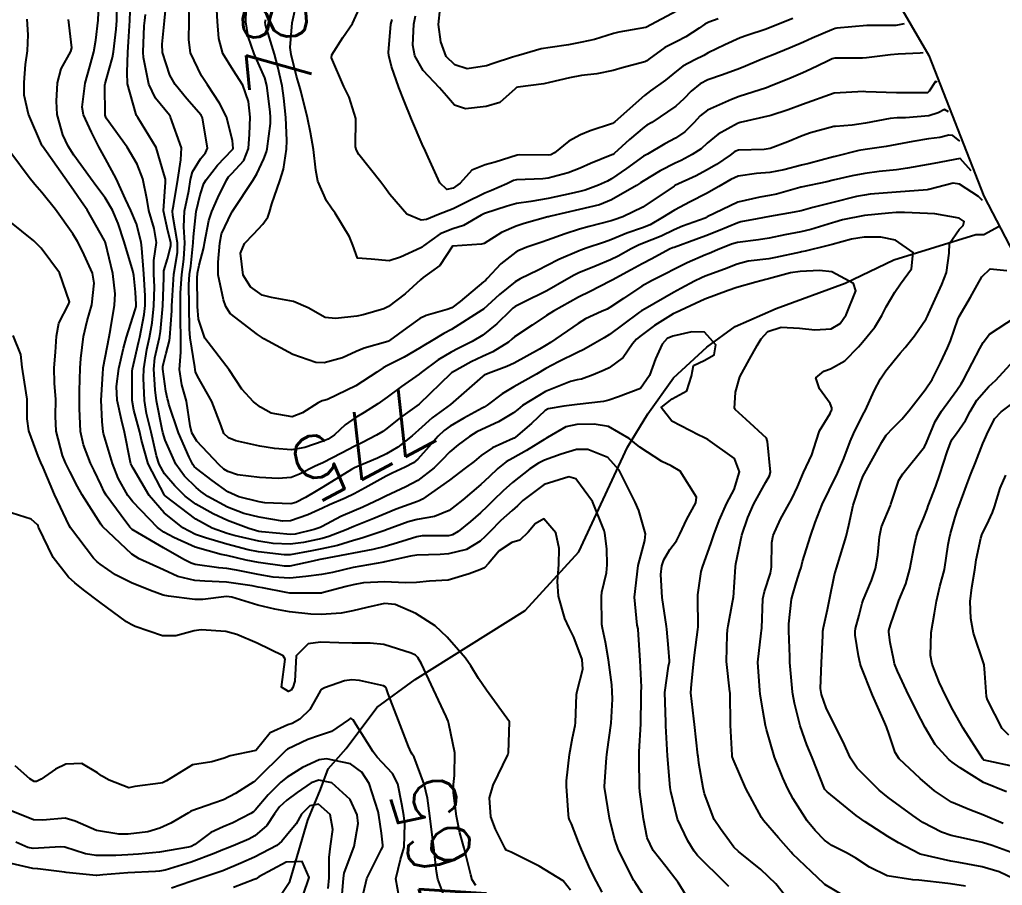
# Model space of a CAD drawing. Header units: metres. Extents: x 318500 to 325275, y 7408834 to 7428799.
# Drawn here: x 322155.6 to 322217.8, y 7422839.9 to 7422894.6 of the extents above; entities that cross this region are included whole.
import ezdxf
from ezdxf.enums import TextEntityAlignment as Align

# ---------------------------------------------------------------- set-up
doc = ezdxf.new("R2010")
doc.units = ezdxf.units.M
doc.header["$MEASUREMENT"] = 0
for name, color, linetype in [('Area', 45, 'Continuous'), ('Cotas', 45, 'Continuous'), ('Curvas de Nivel 1m', 11, 'Continuous'), ('Curvas de Nivel 5m', 15, 'Continuous'), ('Hidrografia', 140, 'Continuous'), ('Vias Primárias', 230, 'Continuous')]:
    doc.layers.add(name, color=color, linetype=linetype)
doc.styles.add('Style-STANDARD', font='STANDARD.shx')

msp = doc.modelspace()

# ---------------------------------------------------------------- linework, layer by layer
at = {"layer": 'Area'}
msp.add_lwpolyline([(322209.774, 7422898.112), (322213.122, 7422892.335), (322216.594, 7422883.443), (322219.01, 7422878.793)], dxfattribs=at)
at = {"layer": 'Curvas de Nivel 1m', "flags": 128}
for points, elevation in [([(322216.52, 7422883.18), (322216.263, 7422883.431), (322215.065, 7422884.215), (322214.658, 7422884.265), (322213.124, 7422883.879), (322213.06, 7422883.868), (322213.042, 7422883.862), (322211.058, 7422883.697), (322209.414, 7422883.569), (322209.056, 7422883.523), (322208.542, 7422883.425), (322207.051, 7422883.063), (322205.796, 7422882.728), (322205.045, 7422882.528), (322204.604, 7422882.435), (322203.041, 7422882.158), (322202.273, 7422882.022), (322201.242, 7422881.832), (322201.036, 7422881.77), (322199.823, 7422881.264), (322199.023, 7422880.946), (322198.383, 7422880.713), (322197.012, 7422880.219), (322196.921, 7422880.182), (322196.736, 7422880.094), (322195.609, 7422879.503), (322194.996, 7422879.177), (322194.314, 7422878.806), (322193.093, 7422878.148), (322192.979, 7422878.089), (322191.708, 7422877.427), (322190.969, 7422877.06), (322189.396, 7422876.193), (322188.956, 7422875.915), (322188.041, 7422875.308), (322186.935, 7422874.555), (322186.757, 7422874.407), (322186.54, 7422874.234), (322185.557, 7422873.608), (322184.916, 7422873.317), (322184.188, 7422872.984), (322182.954, 7422872.279), (322182.9, 7422872.241), (322180.9, 7422870.31), (322179.721, 7422869.468), (322178.857, 7422868.773), (322178.607, 7422868.58), (322178.209, 7422868.34), (322177.314, 7422867.882), (322176.839, 7422867.651), (322175.992, 7422867.213), (322174.823, 7422866.609), (322174.672, 7422866.542), (322174.326, 7422866.395), (322173.331, 7422865.888), (322172.813, 7422865.673), (322171.991, 7422865.602), (322170.812, 7422865.67), (322169.426, 7422865.842), (322168.816, 7422866.054), (322168.565, 7422866.211), (322168.263, 7422866.468), (322166.842, 7422867.978), (322166.54, 7422868.495), (322166.419, 7422868.934), (322166.195, 7422870.5), (322165.909, 7422871.524), (322165.762, 7422872.507), (322165.827, 7422873.596), (322165.827, 7422874.507), (322165.819, 7422875.635), (322165.822, 7422876.507), (322165.813, 7422877.352), (322165.891, 7422878.506), (322166.034, 7422879.465), (322166.098, 7422880.504), (322166.022, 7422881.508), (322166.064, 7422882.505), (322166.342, 7422883.79), (322166.458, 7422884.499), (322166.577, 7422884.988), (322167.08, 7422885.812), (322167.392, 7422886.181), (322167.517, 7422886.486), (322167.207, 7422888.401), (322167.175, 7422888.489), (322167.121, 7422888.574), (322166.227, 7422889.6), (322165.479, 7422890.515), (322165.149, 7422891.108), (322164.688, 7422892.527), (322164.649, 7422893.057), (322164.803, 7422894.526), (322164.981, 7422896.287)], 776), ([(322204.461, 7422838.72), (322203.447, 7422840), (322202.493, 7422840.905), (322201.078, 7422842.031), (322200.792, 7422842.315), (322200.517, 7422842.698), (322199.945, 7422843.47), (322199.545, 7422844.055), (322198.936, 7422845.682), (322198.845, 7422846.066), (322198.583, 7422847.613), (322198.534, 7422848.071), (322198.525, 7422848.136), (322198.309, 7422850.073), (322198.259, 7422850.43), (322198.084, 7422852.076), (322198.111, 7422852.609), (322198.266, 7422854.074), (322198.303, 7422854.445), (322198.523, 7422856.072), (322198.534, 7422856.23), (322198.518, 7422858.072), (322198.525, 7422858.269), (322198.737, 7422859.729), (322198.833, 7422860.069), (322199.336, 7422861.487), (322199.53, 7422862.059), (322199.872, 7422862.966), (322200.348, 7422864.047), (322200.809, 7422864.909), (322201.161, 7422866.035), (322200.833, 7422866.874), (322199.146, 7422868.066), (322198.852, 7422868.22), (322198.585, 7422868.341), (322196.867, 7422869.239), (322196.208, 7422870.1), (322196.886, 7422870.644), (322197.824, 7422871.147), (322198.122, 7422872.078), (322198.244, 7422872.742), (322198.915, 7422873.067), (322199.546, 7422873.435), (322199.661, 7422874.059), (322198.942, 7422874.86), (322198.147, 7422874.873), (322196.938, 7422874.609), (322196.582, 7422874.449), (322196.254, 7422874.1), (322195.844, 7422873.178), (322195.452, 7422872.112), (322194.892, 7422871.296), (322193.511, 7422870.765), (322192.884, 7422870.561), (322192.561, 7422870.476), (322190.881, 7422870.285), (322190.039, 7422870.183), (322189.06, 7422870.015), (322188.876, 7422869.918), (322187.997, 7422869.079), (322186.996, 7422868.228), (322186.911, 7422868.167), (322186.849, 7422868.139), (322185.528, 7422867.555), (322184.832, 7422867.069), (322184.387, 7422866.696), (322183.815, 7422866.265), (322182.812, 7422865.513), (322181.122, 7422864.305), (322180.91, 7422864.197), (322180.798, 7422864.156), (322179.449, 7422863.665), (322178.786, 7422863.395), (322178.042, 7422863.08), (322176.773, 7422862.588), (322176.616, 7422862.518), (322176.295, 7422862.365), (322175.203, 7422861.936), (322174.762, 7422861.816), (322173.587, 7422861.568), (322172.756, 7422861.464), (322171.675, 7422861.507), (322170.758, 7422861.651), (322169.204, 7422862.015), (322168.765, 7422862.142), (322167.817, 7422862.474), (322166.778, 7422863.044), (322164.841, 7422864.519), (322164.819, 7422864.539), (322164.8, 7422864.565), (322163.769, 7422866.531), (322163.344, 7422868.033), (322163.241, 7422868.536), (322162.871, 7422869.927), (322162.76, 7422870.542), (322162.752, 7422872.396), (322162.776, 7422872.542), (322162.908, 7422873.084), (322163.182, 7422874.282), (322163.235, 7422874.537), (322163.512, 7422875.974), (322163.575, 7422876.534), (322163.587, 7422877.155), (322163.499, 7422878.542), (322163.374, 7422880.175), (322163.338, 7422880.545), (322163.027, 7422881.704), (322162.675, 7422882.554), (322162.338, 7422883.266), (322161.74, 7422884.563), (322161.079, 7422885.818), (322160.658, 7422886.576), (322160.182, 7422887.505), (322159.689, 7422888.591), (322159.601, 7422889.069), (322159.795, 7422890.59), (322160.089, 7422891.653), (322160.336, 7422892.583), (322160.455, 7422893.307), (322160.622, 7422894.579), (322160.681, 7422896.045)], 772), ([(322208.463, 7422838.822), (322206.551, 7422839.959), (322206.481, 7422840.018), (322205.707, 7422840.756), (322204.509, 7422841.902), (322204.424, 7422841.991), (322203.614, 7422842.904), (322202.66, 7422844.009), (322202.533, 7422844.189), (322201.544, 7422846.025), (322200.759, 7422847.866), (322200.696, 7422848.038), (322200.68, 7422848.128), (322200.606, 7422849.64), (322200.59, 7422850.021), (322200.586, 7422850.04), (322200.585, 7422850.066), (322200.561, 7422852.041), (322200.548, 7422852.135), (322200.332, 7422854.045), (322200.368, 7422855.726), (322200.4, 7422856.044), (322200.433, 7422856.304), (322200.716, 7422857.797), (322200.755, 7422858.004), (322200.76, 7422858.039), (322200.769, 7422858.087), (322200.903, 7422860.038), (322200.926, 7422860.22), (322201.302, 7422862.032), (322201.674, 7422863.139), (322202.059, 7422864.021), (322202.814, 7422865.387), (322203.054, 7422865.771), (322203.116, 7422866.007), (322202.919, 7422867.94), (322202.909, 7422868.009), (322202.852, 7422868.166), (322201.569, 7422869.33), (322200.879, 7422869.973), (322200.841, 7422870.041), (322200.89, 7422871.073), (322201.167, 7422872.036), (322201.786, 7422873.158), (322202.259, 7422874.02), (322202.512, 7422874.441), (322202.943, 7422874.909), (322203.777, 7422875.173), (322204.947, 7422875.102), (322205.916, 7422875.004), (322206.947, 7422875.066), (322207.506, 7422875.397), (322207.894, 7422875.946), (322208.511, 7422877.472), (322208.352, 7422877.939), (322206.991, 7422878.666), (322206.214, 7422878.75), (322204.991, 7422878.696), (322204.381, 7422878.604), (322202.983, 7422878.219), (322202.818, 7422878.177), (322202.187, 7422878.022), (322200.976, 7422877.678), (322200.428, 7422877.502), (322198.969, 7422876.94), (322198.367, 7422876.675), (322197.099, 7422876.089), (322197.002, 7422876.047), (322196.959, 7422876.023), (322195.776, 7422875.279), (322194.938, 7422874.646), (322194.647, 7422874.411), (322194.396, 7422874.128), (322193.794, 7422873.259), (322192.907, 7422872.604), (322192.601, 7422872.456), (322191.897, 7422872.16), (322191.167, 7422871.897), (322190.897, 7422871.839), (322190.467, 7422871.748), (322188.889, 7422871.118), (322187.438, 7422870.222), (322187.129, 7422869.973), (322186.873, 7422869.761), (322185.918, 7422869.186), (322184.857, 7422868.707), (322184.551, 7422868.558), (322184.078, 7422868.262), (322183.371, 7422867.743), (322182.835, 7422867.299), (322182.335, 7422866.78), (322181.853, 7422866.294), (322180.812, 7422865.488), (322180.051, 7422865.075), (322178.802, 7422864.5), (322178.465, 7422864.335), (322177.349, 7422863.795), (322176.788, 7422863.567), (322175.948, 7422863.207), (322174.773, 7422862.573), (322174.646, 7422862.508), (322174.26, 7422862.388), (322173.068, 7422862.103), (322172.765, 7422862.078), (322170.966, 7422862.238), (322170.767, 7422862.272), (322170.131, 7422862.446), (322168.777, 7422862.955), (322167.875, 7422863.383), (322166.793, 7422863.99), (322166.117, 7422864.5), (322165.45, 7422865.154), (322164.814, 7422865.908), (322164.459, 7422866.524), (322164.299, 7422867.054), (322163.969, 7422868.529), (322163.671, 7422869.729), (322163.544, 7422870.533), (322163.48, 7422871.948), (322163.502, 7422872.534), (322163.691, 7422873.76), (322163.859, 7422874.531), (322164.024, 7422875.449), (322164.137, 7422876.528), (322164.17, 7422877.726), (322164.128, 7422878.533), (322164.139, 7422879.386), (322164.293, 7422880.531), (322164.144, 7422881.412), (322163.809, 7422882.538), (322163.712, 7422883.206), (322163.444, 7422884.544), (322163.074, 7422885.478), (322162.453, 7422886.556), (322161.117, 7422888.382), (322161.053, 7422888.571), (322161.043, 7422890.476), (322161.052, 7422890.571), (322161.072, 7422890.64), (322161.144, 7422890.858), (322161.524, 7422892.207), (322161.584, 7422892.566), (322161.752, 7422894.004), (322161.788, 7422894.564), (322161.792, 7422895.986)], 773), ([(322215.8, 7422885.05), (322215.101, 7422885.828), (322213.438, 7422885.521), (322213.084, 7422885.45), (322211.762, 7422885.218), (322211.078, 7422885.126), (322209.99, 7422885.007), (322209.074, 7422884.891), (322208.271, 7422884.743), (322207.067, 7422884.454), (322206.669, 7422884.362), (322205.06, 7422884.016), (322205.038, 7422884.013), (322204.968, 7422883.991), (322203.481, 7422883.58), (322203.055, 7422883.488), (322202.432, 7422883.397), (322201.05, 7422883.065), (322199.116, 7422882.144), (322199.04, 7422882.1), (322199.02, 7422882.09), (322198.973, 7422882.071), (322197.558, 7422881.558), (322197.029, 7422881.334), (322196.19, 7422880.935), (322195.015, 7422880.459), (322194.771, 7422880.366), (322194.311, 7422880.13), (322193.489, 7422879.656), (322192.999, 7422879.42), (322192.093, 7422879.06), (322190.986, 7422878.602), (322190.701, 7422878.457), (322190.226, 7422878.181), (322188.973, 7422877.469), (322187.469, 7422876.726), (322186.962, 7422876.479), (322186.817, 7422876.376), (322186.666, 7422876.233), (322185.809, 7422875.38), (322184.936, 7422874.676), (322184.244, 7422874.26), (322183.373, 7422873.824), (322182.92, 7422873.593), (322182.098, 7422873.106), (322181.023, 7422872.308), (322180.899, 7422872.212), (322179.782, 7422871.43), (322178.884, 7422870.75), (322178.296, 7422870.339), (322177.435, 7422869.788), (322176.866, 7422869.437), (322176.235, 7422868.994), (322175.554, 7422868.379), (322175.14, 7422868.092), (322174.844, 7422867.963), (322173.67, 7422867.569), (322172.835, 7422867.42), (322171.763, 7422867.499), (322170.838, 7422867.665), (322169.304, 7422867.994), (322168.846, 7422868.175), (322168.557, 7422868.464), (322168.379, 7422868.945), (322167.788, 7422870.481), (322166.896, 7422872.088), (322166.765, 7422872.358), (322166.743, 7422872.492), (322166.726, 7422872.669), (322166.43, 7422874.497), (322166.393, 7422875.043), (322166.362, 7422876.499), (322166.349, 7422877.874), (322166.386, 7422878.499), (322166.461, 7422879.024), (322166.617, 7422880.496), (322166.631, 7422880.88), (322166.803, 7422882.494), (322167.051, 7422883.546), (322167.3, 7422884.245), (322167.433, 7422884.486), (322168.15, 7422885.403), (322169.089, 7422886.376), (322169.131, 7422886.427), (322169.145, 7422886.469), (322169.098, 7422886.97), (322168.714, 7422888.474), (322168.282, 7422889.325), (322167.518, 7422890.486), (322167.148, 7422891.055), (322166.452, 7422892.501), (322166.348, 7422893.337), (322166.359, 7422894.503), (322166.35, 7422895.641)], 777), ([(322215.08, 7422886.92), (322214.632, 7422887.289), (322214.387, 7422887.302), (322213.817, 7422887.161), (322213.108, 7422887.067), (322212.099, 7422886.901), (322211.102, 7422886.716), (322210.427, 7422886.59), (322209.097, 7422886.406), (322208.697, 7422886.335), (322207.198, 7422885.958), (322207.113, 7422885.936), (322207.09, 7422885.932), (322205.542, 7422885.525), (322205.081, 7422885.408), (322203.954, 7422885.124), (322203.074, 7422884.948), (322202.22, 7422884.876), (322201.07, 7422884.714), (322200.604, 7422884.509), (322199.854, 7422884.058), (322199.055, 7422883.617), (322198.029, 7422883.101), (322197.045, 7422882.577), (322196.292, 7422882.101), (322195.502, 7422881.644), (322195.03, 7422881.456), (322194.037, 7422881.122), (322193.018, 7422880.695), (322192.624, 7422880.546), (322191.46, 7422880.165), (322191.127, 7422880.05), (322191.008, 7422880.004), (322189.74, 7422879.448), (322188.993, 7422879.062), (322188.426, 7422878.771), (322187.279, 7422878.226), (322186.978, 7422878.043), (322185.971, 7422877.239), (322184.961, 7422876.322), (322184.871, 7422876.251), (322182.941, 7422875.031), (322182.459, 7422874.765), (322181.653, 7422874.299), (322181.205, 7422874.026), (322180.923, 7422873.85), (322179.954, 7422873.28), (322178.906, 7422872.756), (322178.625, 7422872.613), (322178.219, 7422872.34), (322176.891, 7422871.477), (322175.1, 7422870.605), (322174.882, 7422870.541), (322174.761, 7422870.512), (322174.52, 7422870.394), (322173.52, 7422869.754), (322172.867, 7422869.51), (322171.553, 7422869.746), (322170.875, 7422870.111), (322170.439, 7422870.447), (322169.697, 7422871.267), (322168.9, 7422872.47), (322167.364, 7422874.486), (322166.948, 7422875.679), (322166.896, 7422876.491), (322166.877, 7422878.389), (322166.881, 7422878.491), (322166.894, 7422878.578), (322166.989, 7422879.088), (322167.281, 7422880.212), (322167.331, 7422880.487), (322167.602, 7422881.914), (322167.796, 7422882.482), (322168.185, 7422883.342), (322168.715, 7422884.473), (322168.856, 7422884.679), (322169.066, 7422884.887), (322169.83, 7422885.707), (322170.115, 7422886.455), (322170.186, 7422887.372), (322170.219, 7422888.454), (322170.119, 7422889.444), (322169.751, 7422890.461), (322169.154, 7422891.418), (322168.502, 7422892.477), (322168.249, 7422893.414), (322168.148, 7422894.481), (322168.092, 7422895.6)], 778), ([(322212.76, 7422892.52), (322212.575, 7422892.494), (322211.178, 7422892.418), (322210.703, 7422892.389), (322209.174, 7422892.194), (322208.933, 7422892.174), (322207.173, 7422892.167), (322207.006, 7422892.129), (322206.667, 7422891.968), (322205.671, 7422891.474), (322205.159, 7422891.241), (322204.279, 7422890.873), (322203.146, 7422890.415), (322202.853, 7422890.306), (322201.99, 7422890.027), (322201.137, 7422889.742), (322200.647, 7422889.559), (322199.128, 7422888.892), (322198.664, 7422888.535), (322198.258, 7422888.079), (322197.688, 7422887.508), (322197.105, 7422887.121), (322196.434, 7422886.766), (322195.329, 7422886.116), (322195.177, 7422886.031), (322195.088, 7422885.975), (322194.017, 7422885.195), (322193.066, 7422884.552), (322192.806, 7422884.41), (322192.232, 7422884.158), (322191.386, 7422883.838), (322191.056, 7422883.747), (322190.501, 7422883.625), (322189.051, 7422883.312), (322187.954, 7422883.121), (322187.047, 7422882.979), (322186.458, 7422882.824), (322185.041, 7422882.363), (322184.818, 7422882.253), (322183.71, 7422881.589), (322183.026, 7422881.379), (322182.234, 7422881.079), (322181.169, 7422880.308), (322181.088, 7422880.23), (322181.008, 7422880.182), (322179.73, 7422879.592), (322178.996, 7422879.366), (322177.865, 7422879.479), (322176.998, 7422879.537), (322176.717, 7422880.364), (322176.495, 7422880.891), (322175.593, 7422882.382), (322175.361, 7422882.703), (322175.048, 7422883.156), (322174.492, 7422884.396), (322174.366, 7422885.102), (322174.218, 7422886.399), (322174.039, 7422887.468), (322173.854, 7422888.403), (322173.431, 7422890.113), (322173.338, 7422890.408), (322173.149, 7422891.026), (322172.808, 7422892.415), (322172.745, 7422892.848), (322172.865, 7422894.415), (322173.215, 7422895.943)], 781), ([(322215.444, 7422839.84), (322214.482, 7422840.005), (322214.316, 7422840.019), (322212.485, 7422840.219), (322212.113, 7422840.258), (322210.489, 7422840.506), (322209.373, 7422841.045), (322208.505, 7422841.629), (322207.949, 7422841.938), (322206.983, 7422842.422), (322206.518, 7422842.761), (322205.929, 7422843.374), (322205.438, 7422843.976), (322204.551, 7422845.366), (322204.216, 7422845.993), (322203.881, 7422846.687), (322203.361, 7422848.002), (322202.862, 7422849.753), (322202.804, 7422850.008), (322202.625, 7422850.981), (322202.466, 7422852.013), (322202.436, 7422852.22), (322202.32, 7422854.015), (322202.514, 7422855.839), (322202.54, 7422856.012), (322202.553, 7422856.151), (322202.636, 7422858.011), (322202.727, 7422858.47), (322203.113, 7422859.638), (322203.174, 7422860.006), (322203.195, 7422861.576), (322203.274, 7422862.005), (322203.739, 7422863.048), (322204.273, 7422863.995), (322204.464, 7422864.333), (322204.811, 7422865.08), (322205.201, 7422865.984), (322205.715, 7422867.099), (322206.008, 7422867.973), (322206.198, 7422868.632), (322206.876, 7422869.726), (322206.955, 7422869.883), (322206.981, 7422869.958), (322206.998, 7422870.075), (322206.884, 7422870.348), (322206.207, 7422871.285), (322205.984, 7422871.974), (322206.486, 7422872.387), (322206.909, 7422872.537), (322207.808, 7422873.056), (322208.669, 7422873.934), (322208.793, 7422874.071), (322208.934, 7422874.224), (322209.704, 7422875.168), (322210.157, 7422875.918), (322210.423, 7422876.457), (322210.975, 7422877.394), (322211.326, 7422877.905), (322212.024, 7422878.865), (322212.13, 7422879.893), (322211.022, 7422880.682), (322210.081, 7422880.863), (322209.024, 7422880.87), (322208.222, 7422880.742), (322207.017, 7422880.404), (322206.668, 7422880.312), (322205.292, 7422879.986), (322205.064, 7422879.934), (322205.009, 7422879.924), (322203.428, 7422879.581), (322203.002, 7422879.503), (322201.692, 7422879.337), (322200.997, 7422879.163), (322200.195, 7422878.849), (322198.985, 7422878.399), (322198.753, 7422878.302), (322198.315, 7422878.077), (322197.436, 7422877.625), (322196.973, 7422877.373), (322195.187, 7422876.342), (322194.961, 7422876.206), (322194.831, 7422876.122), (322193.755, 7422875.331), (322192.938, 7422874.71), (322192.597, 7422874.492), (322192, 7422874.159), (322191.318, 7422873.772), (322190.921, 7422873.577), (322189.716, 7422872.991), (322188.905, 7422872.554), (322188.311, 7422872.209), (322186.892, 7422871.407), (322186.155, 7422870.969), (322185.191, 7422870.247), (322185.006, 7422870.121), (322184.877, 7422870.051), (322183.718, 7422869.416), (322182.86, 7422868.917), (322182.49, 7422868.651), (322182.113, 7422868.291), (322181.519, 7422867.621), (322180.828, 7422866.84), (322180.542, 7422866.595), (322180.026, 7422866.318), (322179.189, 7422865.953), (322178.814, 7422865.763), (322177.48, 7422865.023), (322176.803, 7422864.65), (322176.216, 7422864.369), (322175.237, 7422863.94), (322174.79, 7422863.734), (322173.871, 7422863.307), (322172.778, 7422862.943), (322172.273, 7422862.922), (322170.781, 7422863.169), (322169.829, 7422863.405), (322168.79, 7422863.805), (322167.535, 7422864.479), (322167.101, 7422864.784), (322166.805, 7422865.038), (322166.076, 7422865.764), (322165.517, 7422866.51), (322164.843, 7422868.038), (322164.708, 7422868.521), (322164.663, 7422868.712), (322164.292, 7422870.526), (322164.206, 7422871.208), (322164.131, 7422872.528), (322164.201, 7422873.236), (322164.482, 7422874.524), (322164.551, 7422874.909), (322164.693, 7422876.523), (322164.763, 7422878.308), (322164.753, 7422878.523), (322164.766, 7422878.741), (322164.995, 7422879.497), (322165.21, 7422880.314), (322165.213, 7422880.517), (322165.021, 7422881.263), (322164.738, 7422882.525), (322164.868, 7422884.333), (322164.86, 7422884.523), (322164.783, 7422884.806), (322164.268, 7422886.532), (322163.118, 7422888.419), (322163.04, 7422888.551), (322162.991, 7422888.682), (322162.47, 7422890.557), (322162.435, 7422891.273), (322162.489, 7422892.557), (322162.526, 7422893.211), (322162.605, 7422894.556), (322162.626, 7422895.136)], 774), ([(322214.36, 7422888.79), (322214.108, 7422888.934), (322213.699, 7422888.724), (322213.127, 7422888.536), (322211.636, 7422888.413), (322211.125, 7422888.397), (322210.676, 7422888.363), (322209.121, 7422888.057), (322208.267, 7422887.943), (322207.218, 7422887.859), (322207.118, 7422887.846), (322205.649, 7422887.445), (322205.109, 7422887.255), (322204.215, 7422886.888), (322203.097, 7422886.47), (322202.705, 7422886.406), (322201.095, 7422886.355), (322200.864, 7422886.273), (322200.559, 7422886.048), (322199.69, 7422885.451), (322199.075, 7422885.087), (322198.403, 7422884.744), (322197.06, 7422884.119), (322197.041, 7422884.109), (322197.013, 7422884.091), (322195.046, 7422882.768), (322193.779, 7422882.139), (322193.232, 7422881.952), (322193.036, 7422881.896), (322191.656, 7422881.539), (322191.028, 7422881.365), (322190.132, 7422881.075), (322189.017, 7422880.676), (322188.667, 7422880.554), (322187.706, 7422880.22), (322187.21, 7422880.024), (322187.005, 7422879.918), (322186.058, 7422879.176), (322185.203, 7422878.248), (322185.094, 7422878.134), (322184.978, 7422878.036), (322183.486, 7422876.793), (322182.961, 7422876.393), (322182.663, 7422876.284), (322181.349, 7422875.909), (322180.951, 7422875.725), (322180.118, 7422875.142), (322179.029, 7422874.329), (322178.969, 7422874.29), (322178.929, 7422874.275), (322177.429, 7422873.846), (322176.919, 7422873.627), (322176.053, 7422873.233), (322174.908, 7422872.92), (322174.368, 7422872.936), (322172.915, 7422873.437), (322171.075, 7422874.438), (322170.931, 7422874.534), (322170.673, 7422874.705), (322168.953, 7422876.028), (322168.672, 7422876.473), (322168.527, 7422876.912), (322168.192, 7422878.478), (322168.193, 7422879.277), (322168.292, 7422880.477), (322168.417, 7422881.078), (322169.039, 7422882.402), (322169.066, 7422882.443), (322169.086, 7422882.469), (322169.145, 7422882.572), (322170.379, 7422884.45), (322170.64, 7422884.873), (322171.081, 7422885.808), (322171.261, 7422886.264), (322171.302, 7422886.437), (322171.506, 7422888.042), (322171.506, 7422888.434), (322171.474, 7422888.785), (322171.28, 7422890.438), (322171.147, 7422890.936), (322170.469, 7422892.451), (322170.093, 7422893.55), (322169.94, 7422894.459), (322169.969, 7422895.22)], 779), ([(322211.57, 7422894.35), (322211.036, 7422894.247), (322210.879, 7422894.237), (322209.203, 7422894.238), (322207.308, 7422894.065), (322207.201, 7422894.04), (322206.993, 7422893.963), (322205.744, 7422893.429), (322205.188, 7422893.183), (322204.358, 7422892.823), (322203.175, 7422892.344), (322202.938, 7422892.249), (322202.383, 7422892.022), (322201.53, 7422891.669), (322201.162, 7422891.526), (322200.085, 7422891.128), (322199.151, 7422890.811), (322198.662, 7422890.561), (322198.096, 7422890.08), (322197.625, 7422889.595), (322197.13, 7422889.136), (322195.617, 7422888.113), (322195.296, 7422887.939), (322195.116, 7422887.823), (322194.197, 7422887.04), (322193.223, 7422886.148), (322193.151, 7422886.087), (322193.089, 7422886.055), (322191.736, 7422885.507), (322191.076, 7422885.223), (322190.327, 7422884.926), (322189.066, 7422884.583), (322188.728, 7422884.542), (322187.064, 7422884.485), (322186.86, 7422884.435), (322186.448, 7422884.236), (322185.484, 7422883.817), (322185.054, 7422883.634), (322183.801, 7422883.022), (322183.044, 7422882.659), (322182.127, 7422882.294), (322181.362, 7422881.979), (322181.034, 7422881.927), (322180.131, 7422882.319), (322179.052, 7422883.557), (322178.732, 7422884.01), (322178.471, 7422884.339), (322177.086, 7422886.084), (322176.931, 7422886.362), (322176.888, 7422886.568), (322176.899, 7422888.363), (322176.48, 7422889.716), (322176.133, 7422890.375), (322175.357, 7422892.197), (322175.378, 7422892.387), (322176.085, 7422893.478), (322176.686, 7422894.368), (322177.212, 7422895.522)], 782), ([(322200.477, 7422839.828), (322200.273, 7422840.043), (322198.506, 7422841.791), (322198.279, 7422842.072), (322197.875, 7422842.717), (322197.222, 7422844.083), (322196.807, 7422845.837), (322196.776, 7422846.088), (322196.59, 7422848.09), (322196.498, 7422849.981), (322196.498, 7422850.092), (322196.493, 7422850.21), (322196.429, 7422852.093), (322196.657, 7422853.745), (322196.727, 7422854.022), (322196.732, 7422854.089), (322196.672, 7422854.888), (322196.555, 7422856.092), (322196.53, 7422856.255), (322196.261, 7422858.097), (322196.177, 7422859.541), (322196.241, 7422860.097), (322196.364, 7422860.477), (322196.755, 7422861.121), (322197.176, 7422861.674), (322197.385, 7422862.084), (322197.82, 7422863.044), (322198.385, 7422864.074), (322198.435, 7422864.442), (322197.391, 7422866.084), (322196.825, 7422866.41), (322196.244, 7422866.683), (322194.842, 7422867.598), (322194.184, 7422868.13), (322192.861, 7422868.892), (322191.973, 7422869.05), (322190.863, 7422869.024), (322190.17, 7422868.87), (322189.02, 7422868.197), (322188.916, 7422868.133), (322188.848, 7422868.098), (322187.677, 7422867.378), (322186.83, 7422866.901), (322186.405, 7422866.656), (322185.883, 7422866.239), (322185.336, 7422865.723), (322184.81, 7422865.24), (322183.659, 7422864.267), (322183.183, 7422863.885), (322182.79, 7422863.595), (322181.875, 7422863.202), (322180.781, 7422863.018), (322180.217, 7422862.878), (322178.77, 7422862.342), (322178.74, 7422862.33), (322177.275, 7422861.84), (322176.76, 7422861.686), (322175.739, 7422861.386), (322174.752, 7422861.161), (322174.108, 7422861.031), (322172.746, 7422860.794), (322172.375, 7422860.786), (322170.748, 7422860.987), (322170.083, 7422861.114), (322168.755, 7422861.463), (322167.386, 7422861.856), (322166.764, 7422862.071), (322165.96, 7422862.502), (322164.784, 7422863.434), (322163.831, 7422864.53), (322162.817, 7422866.255), (322162.721, 7422866.444), (322162.682, 7422866.542), (322162.629, 7422866.736), (322162.27, 7422868.549), (322162.095, 7422869.318), (322161.817, 7422870.556), (322161.761, 7422871.43), (322161.915, 7422872.555), (322162.214, 7422873.846), (322162.412, 7422874.548), (322162.956, 7422876.27), (322163.011, 7422876.488), (322163.016, 7422876.539), (322163.018, 7422876.597), (322162.968, 7422877.378), (322162.865, 7422878.437), (322162.851, 7422878.551), (322162.807, 7422878.727), (322162.256, 7422880.558), (322161.868, 7422881.721), (322161.514, 7422882.565), (322161.048, 7422883.345), (322160.522, 7422884.045), (322160.126, 7422884.584), (322159.082, 7422886.047), (322158.716, 7422886.606), (322158.377, 7422887.335), (322158.03, 7422888.616), (322157.976, 7422889.464), (322158.04, 7422890.616), (322158.268, 7422891.498), (322158.889, 7422892.604), (322158.948, 7422892.829), (322158.745, 7422894.607)], 771), ([(322204.527, 7422894.676), (322203.201, 7422894.148), (322202.828, 7422894.016), (322201.612, 7422893.615), (322201.191, 7422893.449), (322200.227, 7422893.012), (322199.176, 7422892.501), (322198.896, 7422892.351), (322198.338, 7422892.078), (322197.575, 7422891.674), (322197.159, 7422891.362), (322196.465, 7422890.786), (322195.524, 7422890.114), (322195.137, 7422889.815), (322193.268, 7422888.148), (322193.19, 7422888.077), (322193.118, 7422888.035), (322191.703, 7422887.572), (322191.107, 7422887.337), (322190.354, 7422886.929), (322189.454, 7422886.195), (322189.221, 7422886.065), (322189.088, 7422886.041), (322187.255, 7422886.06), (322187.087, 7422886.039), (322185.714, 7422885.61), (322185.078, 7422885.427), (322184.236, 7422885.099), (322183.494, 7422884.273), (322183.057, 7422883.959), (322182.651, 7422883.881), (322182.208, 7422884.293), (322181.481, 7422885.907), (322181.301, 7422886.307), (322181.097, 7422886.746), (322180.411, 7422888.317), (322179.932, 7422889.522), (322179.621, 7422890.325), (322179.16, 7422891.644), (322178.982, 7422892.333), (322178.97, 7422892.537), (322179.109, 7422894.331), (322179.203, 7422894.616)], 783), ([(322199.81, 7422894.665), (322199.204, 7422894.451), (322198.95, 7422894.325), (322198.599, 7422894.076), (322197.758, 7422893.518), (322197.187, 7422893.227), (322196.44, 7422892.843), (322195.43, 7422892.116), (322195.287, 7422892), (322195.167, 7422891.943), (322193.731, 7422891.572), (322193.159, 7422891.39), (322192.14, 7422891.175), (322191.154, 7422891.072), (322190.402, 7422890.93), (322189.146, 7422890.626), (322188.793, 7422890.557), (322187.142, 7422890.343), (322187.057, 7422890.315), (322186.966, 7422890.232), (322186, 7422889.373), (322185.129, 7422889.115), (322183.825, 7422888.968), (322183.129, 7422889.197), (322182.636, 7422889.789), (322182.197, 7422890.294), (322181.156, 7422891.391), (322180.631, 7422892.315), (322180.508, 7422892.989), (322180.556, 7422894.316), (322180.668, 7422894.853)], 784), ([(322195.833, 7422838.099), (322194.635, 7422839.961), (322194.532, 7422840.119), (322194.481, 7422840.205), (322193.511, 7422842.135), (322193.245, 7422842.867), (322192.932, 7422844.144), (322192.609, 7422846.099), (322192.609, 7422846.149), (322192.751, 7422847.984), (322192.763, 7422848.147), (322192.785, 7422848.341), (322193.033, 7422850.144), (322193.116, 7422851.66), (322193.105, 7422852.143), (322193.077, 7422852.576), (322192.88, 7422854.147), (322192.677, 7422855.271), (322192.488, 7422856.152), (322192.458, 7422856.388), (322192.423, 7422858.153), (322192.453, 7422858.423), (322192.735, 7422859.64), (322192.788, 7422860.149), (322192.755, 7422861.16), (322192.639, 7422862.151), (322192.603, 7422862.321), (322191.853, 7422864.159), (322190.814, 7422865.585), (322190.362, 7422865.723), (322188.81, 7422865.222), (322187.451, 7422864.22), (322187.126, 7422863.894), (322186.79, 7422863.596), (322186.068, 7422862.95), (322185.375, 7422862.244), (322185.075, 7422861.937), (322184.761, 7422861.643), (322183.891, 7422861.124), (322182.748, 7422860.846), (322182.22, 7422860.816), (322180.747, 7422860.769), (322180.354, 7422860.705), (322178.74, 7422860.341), (322178.671, 7422860.331), (322176.736, 7422859.993), (322175.426, 7422859.68), (322174.732, 7422859.545), (322173.749, 7422859.413), (322172.729, 7422859.32), (322171.683, 7422859.379), (322170.731, 7422859.541), (322169.365, 7422859.822), (322168.735, 7422859.917), (322168.234, 7422859.966), (322166.737, 7422860.179), (322166.498, 7422860.254), (322166.03, 7422860.501), (322164.751, 7422861.226), (322163.124, 7422862.177), (322162.768, 7422862.391), (322162.606, 7422862.542), (322162.06, 7422863.272), (322161.116, 7422864.565), (322161, 7422864.765), (322160.806, 7422865.189), (322160.353, 7422866.114), (322160.135, 7422866.58), (322159.695, 7422867.73), (322159.497, 7422868.59), (322159.431, 7422870.032), (322159.436, 7422870.592), (322159.438, 7422871.144), (322159.475, 7422872.591), (322159.52, 7422873.202), (322159.68, 7422874.589), (322159.924, 7422875.565), (322160.209, 7422876.581), (322160.36, 7422877.965), (322160.25, 7422878.581), (322159.618, 7422879.973), (322159.297, 7422880.596), (322159.017, 7422881.066), (322157.914, 7422882.611), (322157.051, 7422883.69), (322156.612, 7422884.183), (322156.259, 7422884.632), (322155.083, 7422886.197)], 769), ([(322192.47, 7422839.464), (322192.104, 7422840.146), (322191.717, 7422840.926), (322191.158, 7422842.164), (322190.978, 7422842.629), (322190.526, 7422843.791), (322190.399, 7422844.042), (322190.364, 7422844.172), (322190.35, 7422844.355), (322190.217, 7422846.175), (322190.226, 7422846.514), (322190.41, 7422848.173), (322190.6, 7422849.22), (322190.772, 7422850.005), (322190.791, 7422850.168), (322190.85, 7422851.955), (322190.886, 7422852.168), (322191.245, 7422853.573), (322191.201, 7422854.165), (322190.681, 7422855.582), (322190.385, 7422856.175), (322190.118, 7422856.759), (322189.718, 7422858.185), (322189.657, 7422859.113), (322189.726, 7422860.185), (322189.751, 7422861.189), (322189.542, 7422862.188), (322188.783, 7422863.068), (322188.243, 7422862.743), (322187.793, 7422862.215), (322187.26, 7422861.725), (322186.76, 7422861.567), (322185.95, 7422861.04), (322185.286, 7422860.245), (322185.027, 7422859.957), (322184.736, 7422859.832), (322184.07, 7422859.596), (322182.729, 7422859.189), (322181.547, 7422859.117), (322180.727, 7422859.049), (322180.023, 7422859.022), (322178.728, 7422859.086), (322177.391, 7422859.014), (322176.725, 7422858.895), (322176.295, 7422858.794), (322174.763, 7422858.38), (322174.731, 7422858.369), (322172.77, 7422858.358), (322172.719, 7422858.366), (322172.496, 7422858.413), (322170.99, 7422858.703), (322170.723, 7422858.754), (322170.34, 7422858.828), (322168.726, 7422859.056), (322167.361, 7422859.115), (322166.727, 7422859.156), (322165.647, 7422859.424), (322164.733, 7422859.834), (322163.207, 7422860.535), (322162.744, 7422860.831), (322160.892, 7422862.568), (322160.772, 7422862.718), (322159.608, 7422864.588), (322159.315, 7422865.102), (322158.815, 7422866.056), (322158.546, 7422866.603), (322158.366, 7422867.065), (322157.96, 7422868.609), (322157.923, 7422869.551), (322157.939, 7422870.609), (322157.862, 7422871.638), (322157.84, 7422872.611), (322157.922, 7422873.603), (322157.98, 7422874.609), (322158.133, 7422875.418), (322158.744, 7422876.602), (322158.796, 7422876.767), (322158.172, 7422878.608), (322157.003, 7422880.157), (322156.549, 7422880.627), (322155.028, 7422881.85)], 768), ([(322218.511, 7422841.917), (322217.121, 7422842.426), (322216.518, 7422842.619), (322215.51, 7422842.85), (322214.522, 7422843.046), (322213.917, 7422843.253), (322212.738, 7422843.877), (322212.532, 7422844.013), (322212.098, 7422844.325), (322210.553, 7422845.455), (322209.972, 7422845.916), (322208.581, 7422847.304), (322208.169, 7422847.936), (322207.674, 7422849.017), (322207.209, 7422849.951), (322206.627, 7422851.113), (322206.328, 7422851.965), (322206.277, 7422852.334), (322206.336, 7422853.965), (322206.417, 7422855.693), (322206.423, 7422855.964), (322206.453, 7422856.204), (322206.711, 7422857.341), (322206.824, 7422857.853), (322206.841, 7422857.958), (322207.164, 7422859.533), (322207.281, 7422859.952), (322207.51, 7422860.701), (322207.89, 7422861.943), (322208.067, 7422862.654), (322208.339, 7422863.937), (322208.822, 7422865.41), (322208.977, 7422865.779), (322209.054, 7422865.928), (322209.692, 7422867.071), (322210.143, 7422867.917), (322210.418, 7422868.353), (322210.864, 7422868.817), (322211.415, 7422869.358), (322211.848, 7422869.895), (322212.893, 7422871.212), (322213.34, 7422871.873), (322213.859, 7422872.922), (322214.289, 7422873.86), (322214.479, 7422874.315), (322214.957, 7422875.658), (322215.01, 7422875.798), (322215.036, 7422875.849), (322215.743, 7422877.071), (322216.185, 7422877.838), (322216.476, 7422878.347), (322216.995, 7422878.853), (322218.051, 7422878.758)], 776), ([(322217.815, 7422843.811), (322216.538, 7422844.361), (322215.704, 7422844.677), (322214.55, 7422845.159), (322213.486, 7422845.866), (322212.572, 7422846.648), (322211.248, 7422847.9), (322210.992, 7422848.302), (322210.605, 7422849.43), (322210.442, 7422849.912), (322210.318, 7422850.209), (322209.565, 7422851.921), (322208.817, 7422853.779), (322208.772, 7422853.929), (322208.675, 7422854.407), (322208.458, 7422855.704), (322208.457, 7422855.934), (322208.494, 7422856.132), (322208.706, 7422856.967), (322208.907, 7422857.738), (322208.973, 7422857.927), (322209.496, 7422859.165), (322209.754, 7422859.92), (322209.905, 7422860.773), (322210.004, 7422861.918), (322210.13, 7422862.567), (322210.694, 7422863.911), (322210.724, 7422863.987), (322210.805, 7422864.246), (322211.231, 7422865.497), (322211.472, 7422865.9), (322212.847, 7422867.612), (322212.978, 7422867.878), (322213.529, 7422869.211), (322213.924, 7422869.864), (322214.893, 7422871.194), (322215.16, 7422871.585), (322215.317, 7422871.846), (322215.864, 7422872.897), (322216.353, 7422873.836), (322216.555, 7422874.214), (322216.944, 7422874.73), (322218.588, 7422875.806)], 777), ([(322190.472, 7422839.606), (322190.008, 7422840.177), (322188.494, 7422841.12), (322186.724, 7422842), (322186.508, 7422842.079), (322186.411, 7422842.124), (322186.337, 7422842.223), (322185.732, 7422843.442), (322185.439, 7422844.236), (322185.359, 7422845.426), (322185.579, 7422846.235), (322186.503, 7422848.155), (322186.534, 7422848.23), (322186.54, 7422848.271), (322186.61, 7422850.23), (322185.162, 7422852.245), (322184.647, 7422852.966), (322184.171, 7422853.773), (322183.835, 7422854.262), (322182.679, 7422855.575), (322181.907, 7422856.292), (322180.702, 7422857.08), (322179.378, 7422857.655), (322178.711, 7422857.713), (322177.596, 7422857.457), (322176.703, 7422857.244), (322175.962, 7422857.106), (322174.699, 7422857.013), (322174.055, 7422857.034), (322172.702, 7422857.191), (322171.772, 7422857.356), (322170.707, 7422857.599), (322169.068, 7422858.103), (322168.715, 7422858.153), (322167.228, 7422857.966), (322166.712, 7422857.973), (322165.057, 7422858.173), (322164.716, 7422858.236), (322163.926, 7422858.528), (322162.725, 7422859.023), (322161.706, 7422859.531), (322160.736, 7422860.2), (322160.53, 7422860.366), (322160.326, 7422860.576), (322158.872, 7422862.494), (322158.796, 7422862.6), (322158.771, 7422862.64), (322157.861, 7422864.609), (322157.126, 7422866.308), (322156.992, 7422866.618), (322156.826, 7422867.022), (322156.238, 7422868.629), (322156.117, 7422869.376), (322156.125, 7422870.631), (322155.947, 7422871.691), (322155.799, 7422872.637), (322155.714, 7422873.44), (322155.238, 7422874.645)], 767), ([(322218.026, 7422845.808), (322216.569, 7422846.404), (322215.1, 7422847.327), (322214.588, 7422847.693), (322214.386, 7422847.853), (322213.525, 7422848.792), (322212.881, 7422849.876), (322212.618, 7422850.4), (322211.856, 7422851.892), (322211.139, 7422853.427), (322210.958, 7422853.906), (322210.901, 7422854.135), (322210.683, 7422855.254), (322210.582, 7422855.911), (322210.589, 7422856.014), (322210.697, 7422856.372), (322211.087, 7422857.532), (322211.233, 7422857.902), (322211.668, 7422858.964), (322211.929, 7422859.892), (322212.198, 7422861.322), (322212.309, 7422861.887), (322212.427, 7422862.233), (322212.788, 7422863.085), (322213.004, 7422863.669), (322213.083, 7422863.876), (322213.564, 7422865.123), (322213.812, 7422865.865), (322214.278, 7422867.292), (322214.483, 7422867.855), (322214.603, 7422868.104), (322214.859, 7422868.46), (322215.446, 7422869.269), (322215.742, 7422869.841), (322216.161, 7422870.564), (322216.904, 7422871.429), (322217.117, 7422871.616), (322217.349, 7422871.823), (322218.927, 7422873.548)], 778), ([(322218.584, 7422847.385), (322216.612, 7422847.807), (322216.59, 7422847.817), (322216.572, 7422847.83), (322216.525, 7422847.897), (322215.284, 7422849.843), (322214.627, 7422851.003), (322214.187, 7422851.857), (322213.768, 7422852.748), (322213.331, 7422853.87), (322213.23, 7422854.426), (322213.274, 7422855.871), (322213.468, 7422857.109), (322213.605, 7422857.867), (322213.819, 7422858.778), (322214.115, 7422859.86), (322214.343, 7422861.434), (322214.417, 7422861.855), (322214.493, 7422862.136), (322214.79, 7422863.177), (322214.951, 7422863.696), (322215.006, 7422863.848), (322215.49, 7422865.174), (322215.745, 7422865.841), (322216.059, 7422866.617), (322216.543, 7422867.833), (322216.636, 7422868.05), (322216.861, 7422868.577), (322217.294, 7422869.404), (322217.693, 7422869.818), (322218.372, 7422870.324)], 779), ([(322184.475, 7422839.9), (322184.259, 7422840.253), (322184.166, 7422840.574), (322183.755, 7422842.261), (322183.483, 7422843.229), (322183.272, 7422844.269), (322183.07, 7422845.754), (322183.068, 7422846.272), (322183.143, 7422846.848), (322183.154, 7422848.271), (322182.779, 7422850.106), (322182.728, 7422850.278), (322182.614, 7422850.575), (322181.816, 7422852.288), (322181.044, 7422853.908), (322180.816, 7422854.298), (322180.662, 7422854.453), (322180.391, 7422854.577), (322178.672, 7422855.113), (322177.804, 7422855.212), (322176.673, 7422855.212), (322175.821, 7422855.22), (322174.673, 7422855.264), (322173.89, 7422855.173), (322173.128, 7422854.403), (322173.046, 7422852.806), (322172.918, 7422852.406), (322172.808, 7422852.237), (322172.636, 7422852.159), (322172.195, 7422852.417), (322172.431, 7422854.187), (322172.307, 7422854.415), (322170.671, 7422855.2), (322169.378, 7422855.755), (322168.682, 7422855.948), (322167.116, 7422856.051), (322166.682, 7422855.986), (322165.517, 7422855.667), (322164.677, 7422855.679), (322162.958, 7422856.266), (322162.688, 7422856.38), (322162.413, 7422856.544), (322160.708, 7422857.796), (322159.688, 7422858.585), (322159.139, 7422859.009), (322158.728, 7422859.377), (322157.77, 7422860.61), (322156.847, 7422862.541), (322156.811, 7422862.62), (322156.771, 7422862.68), (322156.369, 7422863.033), (322154.783, 7422863.55)], 766), ([(322179.642, 7422839.133), (322179.429, 7422840.316), (322179.716, 7422841.53), (322179.948, 7422842.308), (322180.007, 7422843.793), (322179.932, 7422844.309), (322179.812, 7422845.04), (322179.555, 7422846.315), (322179.223, 7422846.976), (322178.573, 7422847.668), (322178.247, 7422848.005), (322177.985, 7422848.339), (322176.925, 7422850.036), (322176.723, 7422850.358), (322176.611, 7422850.448), (322176.531, 7422850.441), (322176.441, 7422850.362), (322175.354, 7422849.617), (322174.595, 7422849.371), (322173.869, 7422849.112), (322172.582, 7422848.511), (322172.518, 7422848.473), (322172.451, 7422848.412), (322170.561, 7422846.519), (322170.517, 7422846.484), (322170.453, 7422846.441), (322169.298, 7422845.703), (322168.543, 7422845.312), (322167.921, 7422845.088), (322166.532, 7422844.611), (322166.45, 7422844.573), (322166.327, 7422844.493), (322165.199, 7422843.831), (322164.515, 7422843.519), (322163.75, 7422843.289), (322162.509, 7422843.134), (322161.922, 7422843.135), (322160.512, 7422843.374), (322159.148, 7422843.964), (322158.523, 7422844.152), (322157.12, 7422844.016), (322156.521, 7422844.047), (322155.014, 7422844.643)], 764), ([(322177.389, 7422839.423), (322177.588, 7422840.343), (322178.498, 7422842.14), (322178.597, 7422842.329), (322178.609, 7422842.436), (322178.513, 7422843.202), (322178.351, 7422844.333), (322178.307, 7422844.559), (322177.744, 7422846.342), (322177.282, 7422847.064), (322176.572, 7422847.579), (322175.054, 7422847.896), (322174.574, 7422847.827), (322173.518, 7422847.345), (322172.563, 7422846.741), (322172.151, 7422846.416), (322171.35, 7422845.626), (322170.533, 7422844.644), (322170.428, 7422844.544), (322170.259, 7422844.443), (322169.122, 7422843.853), (322168.517, 7422843.608), (322167.735, 7422843.249), (322166.725, 7422842.487), (322166.499, 7422842.363), (322166.313, 7422842.308), (322164.495, 7422841.998), (322163.161, 7422841.866), (322162.493, 7422841.825), (322161.73, 7422841.789), (322160.492, 7422841.797), (322159.813, 7422841.9), (322158.497, 7422842.305), (322158.23, 7422842.335), (322156.496, 7422842.23), (322156.157, 7422842.285), (322155.405, 7422842.636)], 763), ([(322175.996, 7422838.825), (322176.122, 7422840.364), (322176.164, 7422840.682), (322176.492, 7422841.571), (322176.795, 7422842.356), (322177.055, 7422843.819), (322176.986, 7422844.353), (322176.545, 7422845.328), (322175.378, 7422846.372), (322174.562, 7422846.544), (322174.083, 7422846.387), (322173.185, 7422845.766), (322172.543, 7422845.295), (322172.08, 7422844.874), (322171.756, 7422844.422), (322171.264, 7422843.684), (322170.509, 7422843.025), (322170.13, 7422842.819), (322169.292, 7422842.452), (322168.731, 7422842.224), (322168.497, 7422842.136), (322167.948, 7422841.921), (322166.489, 7422841.366), (322164.837, 7422840.868), (322164.483, 7422840.795), (322164.23, 7422840.775), (322162.481, 7422840.689), (322160.914, 7422840.563), (322160.525, 7422840.523), (322160.479, 7422840.52), (322159.861, 7422840.579), (322158.597, 7422840.714), (322158.481, 7422840.73), (322156.802, 7422840.936), (322156.484, 7422840.977), (322155.122, 7422841.276)], 762), ([(322175.145, 7422839.698), (322175.206, 7422840.373), (322175.205, 7422841.66), (322175.29, 7422842.372), (322175.449, 7422843.438), (322175.275, 7422844.373), (322174.54, 7422845.026), (322173.995, 7422844.931), (322173.474, 7422844.396), (322173.13, 7422843.791), (322172.509, 7422843.043), (322172.222, 7422842.696), (322171.908, 7422842.419), (322170.492, 7422841.687), (322169.639, 7422841.298), (322168.484, 7422840.818), (322167.479, 7422840.475), (322166.724, 7422840.238), (322166.475, 7422840.15), (322165.252, 7422839.724)], 761)]:
    msp.add_lwpolyline(points, dxfattribs=dict(at, elevation=elevation))
at = {"layer": 'Curvas de Nivel 5m', "flags": 128}
for points, elevation in [([(322218.488, 7422840.324), (322217.557, 7422840.751), (322216.499, 7422841.075), (322215.01, 7422841.338), (322214.504, 7422841.423), (322212.566, 7422841.879), (322212.524, 7422841.894), (322211.2, 7422842.583), (322210.521, 7422842.989), (322209.087, 7422843.924), (322208.536, 7422844.32), (322206.7, 7422845.816), (322206.56, 7422845.934), (322206.54, 7422845.96), (322206.525, 7422845.996), (322205.746, 7422847.973), (322205.405, 7422848.785), (322204.976, 7422849.985), (322204.631, 7422851.404), (322204.517, 7422851.991), (322204.498, 7422852.135), (322204.337, 7422853.993), (322204.327, 7422854.34), (322204.267, 7422855.994), (322204.271, 7422856.42), (322204.447, 7422857.993), (322204.494, 7422858.221), (322204.735, 7422859.02), (322204.975, 7422859.758), (322205.039, 7422859.986), (322205.136, 7422860.366), (322205.636, 7422861.977), (322205.93, 7422862.825), (322206.368, 7422863.966), (322206.809, 7422864.884), (322207.35, 7422865.952), (322207.754, 7422866.866), (322208.156, 7422867.94), (322208.354, 7422868.441), (322208.874, 7422869.512), (322209.03, 7422869.776), (322209.122, 7422869.928), (322209.664, 7422871.151), (322210.07, 7422871.918), (322210.407, 7422872.415), (322210.918, 7422873.078), (322211.301, 7422873.528), (322211.63, 7422873.899), (322212.211, 7422874.62), (322212.957, 7422875.698), (322213.018, 7422875.82), (322213.041, 7422875.879), (322213.102, 7422876.018), (322213.932, 7422877.866), (322214.233, 7422878.619), (322214.406, 7422879.859), (322214.417, 7422880.461), (322215.032, 7422881.341), (322215.287, 7422881.597), (322215.362, 7422881.847), (322215.042, 7422882.054), (322213.506, 7422882.335), (322213.045, 7422882.355), (322211.571, 7422882.428), (322211.045, 7422882.42), (322210.571, 7422882.388), (322209.043, 7422882.234), (322207.653, 7422881.951), (322207.176, 7422881.819), (322207.037, 7422881.778), (322205.658, 7422881.354), (322205.028, 7422881.209), (322204.008, 7422881.017), (322203.022, 7422880.808), (322202.345, 7422880.695), (322201.017, 7422880.523), (322200.644, 7422880.418), (322199.755, 7422880.059), (322199.236, 7422879.837), (322199.005, 7422879.742), (322197.843, 7422879.236), (322196.991, 7422878.812), (322196.518, 7422878.566), (322195.598, 7422878.111), (322194.976, 7422877.758), (322193.816, 7422876.985), (322192.963, 7422876.41), (322192.793, 7422876.32), (322192.427, 7422876.155), (322191.427, 7422875.691), (322190.949, 7422875.409), (322189.205, 7422874.196), (322188.927, 7422874.027), (322188.51, 7422873.792), (322186.91, 7422872.907), (322186.454, 7422872.688), (322185.264, 7422872.246), (322185.009, 7422872.139), (322184.898, 7422872.06), (322182.88, 7422870.28), (322181.729, 7422869.436), (322180.855, 7422868.658), (322180.67, 7422868.494), (322180.457, 7422868.314), (322179.56, 7422867.602), (322178.833, 7422867.168), (322178.263, 7422866.904), (322176.968, 7422866.358), (322176.819, 7422866.29), (322176.631, 7422866.176), (322174.807, 7422865.072), (322174.388, 7422864.81), (322173.728, 7422864.401), (322173.115, 7422864.085), (322172.794, 7422864.016), (322171.146, 7422864.083), (322170.795, 7422864.138), (322169.511, 7422864.453), (322168.803, 7422864.764), (322167.816, 7422865.481), (322166.818, 7422866.248), (322166.69, 7422866.363), (322166.597, 7422866.493), (322166.367, 7422866.957), (322165.685, 7422868.507), (322165.083, 7422870.311), (322165.029, 7422870.518), (322165.002, 7422870.639), (322164.886, 7422871.125), (322164.698, 7422872.522), (322164.706, 7422872.719), (322164.915, 7422873.54), (322165.12, 7422874.324), (322165.144, 7422874.517), (322165.274, 7422876.197), (322165.278, 7422876.515), (322165.28, 7422876.832), (322165.394, 7422878.514), (322165.617, 7422879.895), (322165.634, 7422880.511), (322165.322, 7422882.229), (322165.311, 7422882.516), (322165.378, 7422882.849), (322165.638, 7422884.511), (322165.832, 7422885.755), (322165.881, 7422886.508), (322165.193, 7422888.444), (322165.156, 7422888.519), (322165.142, 7422888.541), (322165.12, 7422888.564), (322164.244, 7422889.647), (322163.824, 7422890.54), (322163.486, 7422892.225), (322163.464, 7422892.546), (322163.529, 7422894.211), (322163.559, 7422894.545), (322163.598, 7422894.939)], 775), ([(322197.211, 7422895.171), (322195.235, 7422894.119), (322195.212, 7422894.107), (322193.518, 7422893.822), (322193.194, 7422893.741), (322191.987, 7422893.363), (322191.185, 7422893.189), (322190.341, 7422893.025), (322189.18, 7422892.848), (322188.622, 7422892.765), (322187.172, 7422892.344), (322187.087, 7422892.315), (322186.804, 7422892.234), (322185.575, 7422891.835), (322185.162, 7422891.688), (322183.927, 7422891.5), (322183.162, 7422891.759), (322182.606, 7422892.288), (322182.275, 7422893.203), (322182.134, 7422894.296), (322182.236, 7422895.32)], 785), ([(322198.451, 7422838.167), (322197.283, 7422840.082), (322196.495, 7422841.1), (322195.697, 7422842.102), (322195.312, 7422842.902), (322195.076, 7422844.112), (322194.85, 7422845.821), (322194.83, 7422846.116), (322194.813, 7422847.891), (322194.804, 7422848.117), (322194.805, 7422848.329), (322194.905, 7422850.116), (322194.932, 7422851.819), (322194.941, 7422852.115), (322194.947, 7422852.419), (322194.865, 7422854.117), (322194.747, 7422856.062), (322194.741, 7422856.119), (322194.693, 7422856.352), (322194.517, 7422858.123), (322194.74, 7422860.12), (322195.175, 7422861.703), (322195.211, 7422862.113), (322194.792, 7422863.588), (322194.552, 7422864.124), (322193.976, 7422865.297), (322193.539, 7422866.139), (322192.832, 7422866.944), (322191.559, 7422867.443), (322190.839, 7422867.441), (322189.872, 7422867.147), (322188.828, 7422866.76), (322188.449, 7422866.582), (322187.894, 7422866.214), (322186.811, 7422865.367), (322186.214, 7422864.828), (322185.61, 7422864.242), (322185.207, 7422863.833), (322184.788, 7422863.439), (322184.145, 7422862.894), (322183.36, 7422862.271), (322183.001, 7422862.042), (322182.766, 7422861.987), (322181.085, 7422861.985), (322180.764, 7422861.933), (322179.535, 7422861.545), (322178.755, 7422861.309), (322177.973, 7422861.12), (322176.748, 7422860.891), (322176.307, 7422860.804), (322174.742, 7422860.513), (322174.629, 7422860.494), (322174.175, 7422860.388), (322172.737, 7422860.078), (322172.394, 7422860.073), (322170.739, 7422860.299), (322169.961, 7422860.448), (322168.744, 7422860.737), (322168.394, 7422860.816), (322166.752, 7422861.265), (322165.392, 7422861.879), (322164.766, 7422862.229), (322164.354, 7422862.524), (322162.794, 7422864.139), (322162.486, 7422864.545), (322161.886, 7422865.629), (322161.514, 7422866.56), (322160.956, 7422868.461), (322160.933, 7422868.569), (322160.86, 7422869.206), (322160.794, 7422870.571), (322160.897, 7422872.232), (322160.932, 7422872.57), (322160.938, 7422872.607), (322161.3, 7422874.564), (322161.398, 7422875.024), (322161.652, 7422876.56), (322161.676, 7422877.272), (322161.542, 7422878.564), (322161.066, 7422880.513), (322161.045, 7422880.57), (322161.011, 7422880.659), (322159.906, 7422882.587), (322159.557, 7422883.104), (322159.052, 7422883.829), (322158.514, 7422884.605), (322157.09, 7422886.602), (322157.07, 7422886.63), (322157.049, 7422886.672), (322156.199, 7422888.639), (322155.942, 7422889.831), (322155.932, 7422890.642), (322156.024, 7422891.775), (322156.135, 7422892.64), (322156.181, 7422893.644), (322156.123, 7422894.641)], 770), ([(322213.64, 7422890.66), (322213.548, 7422890.694), (322213.143, 7422890.083), (322213.031, 7422889.992), (322211.141, 7422889.985), (322211.067, 7422889.985), (322209.142, 7422890.056), (322209.016, 7422890.057), (322207.14, 7422889.96), (322205.133, 7422889.249), (322204.218, 7422888.91), (322203.125, 7422888.556), (322201.189, 7422888.107), (322201.12, 7422888.086), (322201.016, 7422888.042), (322199.797, 7422887.372), (322199.101, 7422886.803), (322198.718, 7422886.452), (322198.152, 7422886.079), (322197.455, 7422885.716), (322197.082, 7422885.534), (322196.13, 7422885.048), (322195.064, 7422884.409), (322194.892, 7422884.293), (322194.642, 7422884.126), (322193.051, 7422883.212), (322192.295, 7422882.911), (322191.044, 7422882.606), (322189.234, 7422882.197), (322189.083, 7422882.156), (322189.039, 7422882.145), (322187.539, 7422881.716), (322187.03, 7422881.554), (322186.112, 7422881.151), (322185.013, 7422880.465), (322184.853, 7422880.412), (322183.01, 7422880.291), (322182.205, 7422879.079), (322181.165, 7422878.307), (322180.979, 7422878.176), (322180.015, 7422877.274), (322178.961, 7422876.471), (322178.671, 7422876.334), (322177.356, 7422875.951), (322176.953, 7422875.872), (322175.616, 7422875.714), (322174.951, 7422875.786), (322173.886, 7422876.401), (322172.964, 7422876.807), (322171.574, 7422877.039), (322170.968, 7422877.206), (322170.241, 7422877.719), (322169.776, 7422878.458), (322169.606, 7422879.856), (322169.863, 7422880.457), (322170.425, 7422881.043), (322171.029, 7422881.693), (322171.343, 7422882.128), (322171.45, 7422882.434), (322171.579, 7422882.966), (322172.099, 7422884.424), (322172.328, 7422885.165), (322172.524, 7422886.418), (322172.546, 7422886.971), (322172.472, 7422888.42), (322172.355, 7422889.645), (322172.236, 7422890.424), (322171.968, 7422891.617), (322171.756, 7422892.431), (322171.198, 7422894.287), (322171.172, 7422894.44), (322171.202, 7422894.613)], 780), ([(322218.184, 7422849.384), (322217.764, 7422849.813), (322216.829, 7422851.635), (322216.773, 7422851.828), (322216.662, 7422853.313), (322216.621, 7422853.83), (322216.605, 7422853.896), (322215.94, 7422855.838), (322215.784, 7422856.759), (322215.731, 7422857.84), (322215.842, 7422858.731), (322216.03, 7422859.837), (322216.116, 7422860.477), (322216.4, 7422861.834), (322216.496, 7422862.111), (322216.783, 7422862.683), (322217.152, 7422863.467), (322217.277, 7422863.823), (322217.635, 7422865), (322217.987, 7422865.813)], 780), ([(322182.465, 7422839.275), (322182.079, 7422840.284), (322181.994, 7422840.779), (322181.824, 7422842.287), (322181.722, 7422843.084), (322181.577, 7422844.29), (322181.434, 7422845.403), (322181.226, 7422846.293), (322180.577, 7422847.995), (322180.468, 7422848.191), (322180.396, 7422848.303), (322180.225, 7422848.666), (322179.597, 7422850.315), (322178.95, 7422852.01), (322178.831, 7422852.327), (322178.759, 7422852.446), (322178.642, 7422852.519), (322177.135, 7422852.842), (322176.645, 7422852.89), (322176.178, 7422852.831), (322174.91, 7422852.377), (322174.732, 7422852.285), (322174.637, 7422852.173), (322173.993, 7422851.016), (322173.351, 7422850.399), (322172.877, 7422850.135), (322172.604, 7422850.035), (322171.49, 7422849.533), (322170.609, 7422848.44), (322170.58, 7422848.418), (322168.954, 7422848.079), (322168.575, 7422847.939), (322167.806, 7422847.705), (322166.57, 7422847.51), (322164.923, 7422846.515), (322164.686, 7422846.39), (322164.558, 7422846.36), (322162.935, 7422846.156), (322162.553, 7422846.062), (322161.316, 7422846.559), (322160.817, 7422846.821), (322160.564, 7422847.005), (322159.582, 7422847.597), (322158.57, 7422847.56), (322157.92, 7422847.253), (322157.007, 7422846.616), (322156.708, 7422846.469), (322156.558, 7422846.47), (322156.289, 7422846.624), (322155.375, 7422847.445)], 765), ([(322173.574, 7422839.283), (322173.95, 7422840.388), (322173.514, 7422841.419), (322172.49, 7422841.361), (322170.765, 7422840.436), (322170.598, 7422840.319), (322170.477, 7422840.273), (322169.157, 7422839.766)], 760)]:
    msp.add_lwpolyline(points, dxfattribs=dict(at, elevation=elevation))
at = {"layer": 'Hidrografia'}
msp.add_lwpolyline([(322170.472, 7422836.755), (322172.734, 7422840.147), (322173.866, 7422844.024), (322174.674, 7422845.963), (322175.159, 7422847.256), (322176.29, 7422848.548), (322178.23, 7422851.133), (322180.654, 7422852.91), (322187.604, 7422857.272), (322190.999, 7422860.987), (322194.068, 7422867.601), (322195.364, 7422869.706), (322196.984, 7422871.973), (322199.09, 7422873.916), (322200.872, 7422875.211), (322203.464, 7422876.345), (322207.838, 7422877.964), (322210.916, 7422879.421), (322216.1, 7422881.04), (322216.586, 7422881.04), (322217.575, 7422881.554)], dxfattribs=at)
at = {"layer": 'Vias Primárias'}
for points in [[(323715.644, 7420145.548, 0), (323709.04, 7420132.939)], [(323831.088, 7420001.787, 0), (323833.844, 7420008.443, 0.220888)]]:
    msp.add_lwpolyline(points, format="xyb", dxfattribs=at)

# ---------------------------------------------------------------- texts
at = {"layer": 'Cotas', "style": 'Style-STANDARD'}
for s, rotation, p in [('780', 95.54361, (322171.769, 7422894.556, 780)), ('775', 207.7188, (322177.317, 7422867.814, 775)), ('765', 107.46216, (322182.183, 7422842.208, 765))]:
    msp.add_text(s, height=4, rotation=rotation, dxfattribs=at).set_placement(p, align=Align.MIDDLE_CENTER)

doc.saveas('drawing.dxf')
